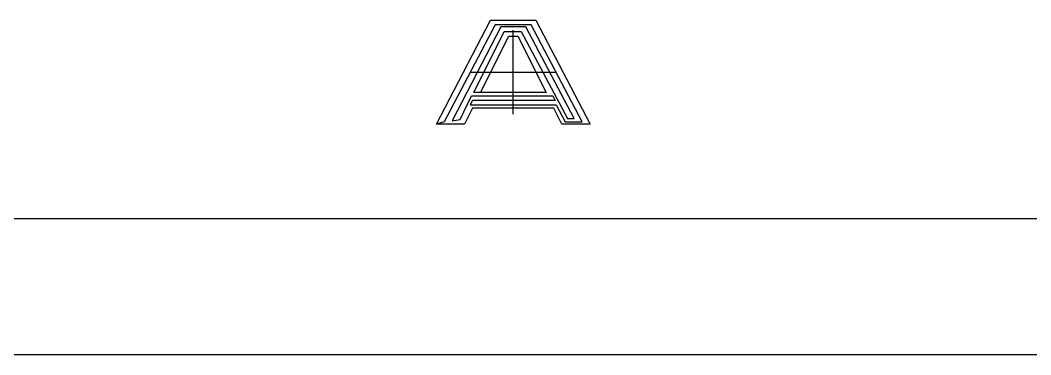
# Model space of a CAD drawing. Header units: millimetres. Extents: x -2 to 483, y -2 to 44.
# Drawn here: x 132.32 to 171.64, y 0 to 13.02 of the extents above; entities that cross this region are included whole.
import ezdxf

# ---------------------------------------------------------------- set-up
doc = ezdxf.new("R2010")
doc.units = ezdxf.units.MM
for name, color, linetype in [('Contour', 7, 'CONTINUOUS'), ('Engraving', 7, 'CONTINUOUS'), ('Reference_points', 1, 'CONTINUOUS')]:
    doc.layers.add(name, color=color, linetype=linetype)

msp = doc.modelspace()

# ---------------------------------------------------------------- linework, layer by layer
at = {"layer": 'Contour', "color": 7, "linetype": 'CONTINUOUS'}
msp.add_line((480, 0), (3, 0), dxfattribs=at)
at = {"layer": 'Engraving', "color": 255, "linetype": 'CONTINUOUS'}
for p, q in [((148.51051, 8.978), (150.62095, 13.023)), ((150.62095, 13.023), (152.37964, 13.023)), ((152.37964, 13.023), (154.49008, 8.978)), ((150.79682, 12.84713), (148.81828, 9.06593)), ((151.01665, 12.7592), (149.12605, 9.1099)), ((149.96143, 10.20909), (151.14855, 12.58333)), ((152.20377, 12.84713), (150.79682, 12.84713)), ((151.98393, 12.7592), (151.01665, 12.7592)), ((151.14855, 12.58333), (151.80807, 12.58333)), ((151.80807, 12.58333), (153.61073, 9.19784)), ((153.87453, 9.19784), (151.98393, 12.7592)), ((154.1823, 9.06593), (152.20377, 12.84713)), ((150.22524, 10.20909), (151.32442, 12.40746)), ((151.32442, 12.40746), (151.67616, 12.40746)), ((151.67616, 12.40746), (152.77535, 10.20909)), ((149.43383, 9.15387), (149.8735, 10.07718)), ((149.91747, 9.90132), (149.82953, 9.72545)), ((149.8735, 10.07718), (153.03915, 10.07718)), ((153.12709, 9.90132), (149.91747, 9.90132)), ((150.22524, 10.20909), (149.96143, 10.20909)), ((152.77535, 10.20909), (150.22524, 10.20909)), ((153.03915, 10.07718), (153.12709, 9.90132)), ((149.91747, 9.59354), (149.6097, 8.978)), ((149.82953, 9.72545), (153.17105, 9.72545)), ((153.08312, 9.59354), (149.91747, 9.59354)), ((153.39089, 8.978), (153.08312, 9.59354)), ((153.17105, 9.72545), (153.52279, 9.06593)), ((148.81828, 9.06593), (148.51051, 8.978)), ((149.12605, 9.1099), (149.43383, 9.15387)), ((153.52279, 9.06593), (154.1823, 9.06593)), ((153.61073, 9.19784), (153.87453, 9.19784)), ((149.6097, 8.978), (148.51051, 8.978)), ((154.49008, 8.978), (153.39089, 8.978)), ((101.5, 5.3), (236.5, 5.3))]:
    msp.add_line(p, q, dxfattribs=at)
at = {"layer": 'Reference_points', "color": 1, "linetype": 'CONTINUOUS'}
for p, q in [((151.5, 9.363), (151.5, 12.637)), ((149.863, 11), (153.137, 11))]:
    msp.add_line(p, q, dxfattribs=at)

doc.saveas('drawing.dxf')
